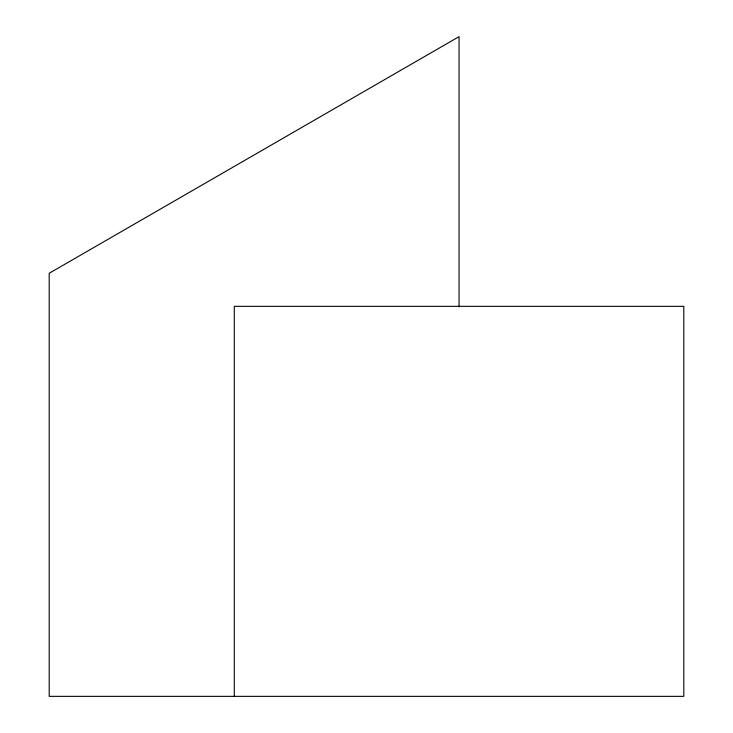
<?xml version="1.0" encoding="UTF-8"?>
<svg xmlns="http://www.w3.org/2000/svg" width="733" height="733" viewBox="0 0 733 733"><rect width="100%" height="100%" fill="white"/><g stroke="black" fill="none" stroke-linecap="round" stroke-linejoin="round"><path stroke-width="1.1" d="M459.05 306.944L459.05 36.65L49.193 273.281L49.193 696.35L683.807 696.35L683.807 306.33L234.294 306.33L234.294 696.35"/></g></svg>
